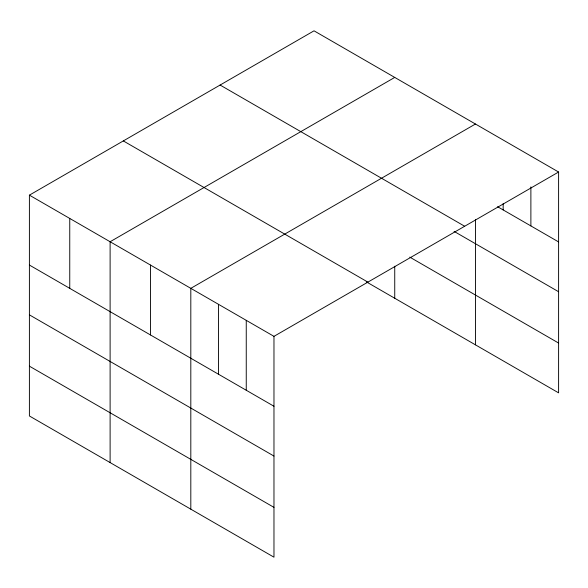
<?xml version="1.0" encoding="UTF-8"?>
<svg xmlns="http://www.w3.org/2000/svg" width="588" height="588" viewBox="0 0 588 588"><rect width="100%" height="100%" fill="white"/><g stroke="black" fill="none" stroke-linecap="round" stroke-linejoin="round"><path stroke-width="0.88" d="M558.6 172.027L273.971 336.351L273.971 557.181L29.4 415.973L29.4 195.15L314.029 30.819L558.6 172.027L558.6 392.85L366.25 281.799M394.739 77.418L110.11 241.749L110.11 462.572M475.449 124.017L190.813 288.341L190.813 509.171M497.617 206.719L558.6 241.925M220.103 85.047L464.674 226.255M454.083 231.385L558.6 291.729M409.77 257.118L558.6 343.047M123.326 140.922L367.897 282.122M29.4 195.15L273.971 336.351M29.4 265.056L273.971 406.257M29.4 314.859L273.971 456.06M29.4 366.17L273.971 507.37M530.883 186.888L530.883 225.924M503.166 203.566L503.166 209.923M475.449 219.706L475.449 344.84M394.739 266.224L394.739 298.241M246.254 320.35L246.254 390.256M218.538 304.349L218.538 374.247M150.462 265.048L150.462 334.947M69.752 218.449L69.752 288.355"/></g></svg>
